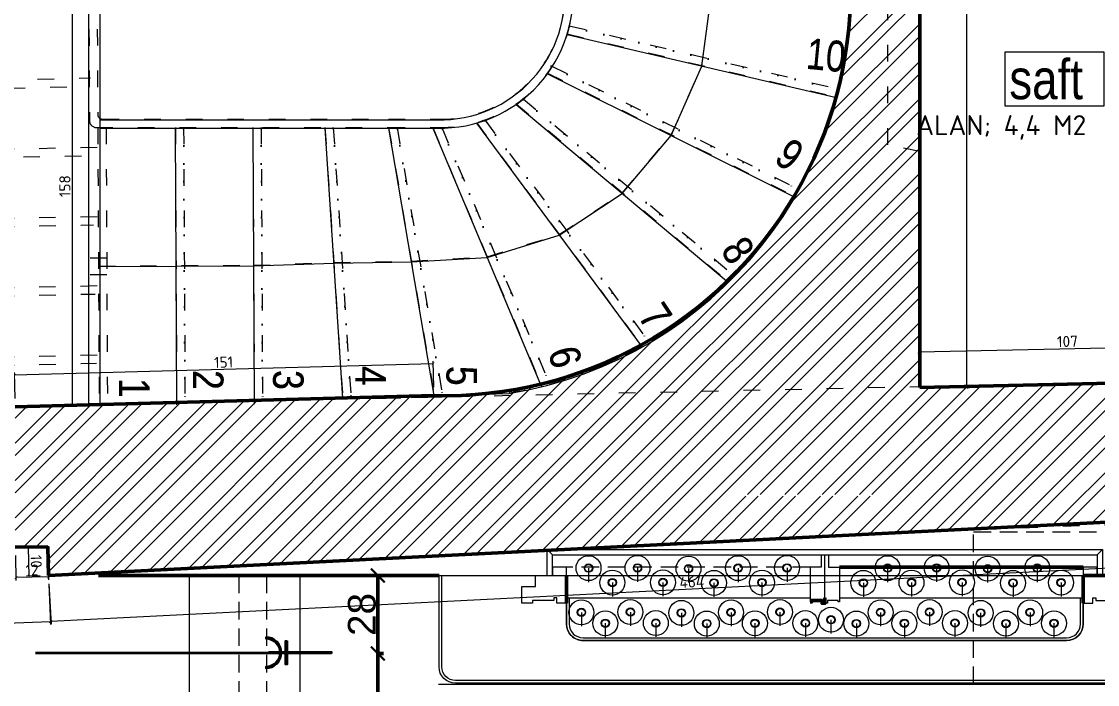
# Model space of a CAD drawing. Header units: inches. Extents: x -10121 to 9010, y 58067 to 62726.
# Drawn here: x 2399.9 to 2788.3, y 61298.6 to 61537.9 of the extents above; entities that cross this region are included whole.
import ezdxf

# ---------------------------------------------------------------- set-up
doc = ezdxf.new("R2010")
doc.units = ezdxf.units.IN
for name, pattern in [('ACAD_ISO03W100', [30, 12, -18]), ('DOT', [6.349999999999998, 0, -6.349999999999998]), ('HIDDEN', [9.524999999999995, 6.349999999999998, -3.174999999999998])]:
    doc.linetypes.add(name, pattern=pattern)
for name, color, linetype, lineweight in [('A-DUVAR 0.50', 40, 'Continuous', 50), ('A-MERDİ 0.18', 24, 'Continuous', 18), ('Auto-Cam', 140, 'Continuous', 9), ('Auto-Metal', 71, 'Continuous', 18), ('Auto-Olcu', 33, 'Continuous', 15), ('Auto-Silik', 251, 'Continuous', 5), ('Auto-Silik_Cizgiler', 47, 'Continuous', 9), ('Auto-SilikCizgiler', 251, 'Continuous', 9), ('Auto-Tefris', 32, 'Continuous', 9), ('ELK', 1, 'Continuous', 35), ('IZLER', 62, 'DOT', 25), ('TEXT', 142, 'Continuous', 20), ('yazi mekan 020', 9, 'Continuous', 20)]:
    doc.layers.add(name, color=color, linetype=linetype, lineweight=lineweight)
doc.layers.add('ELEKTRİK', color=10, linetype='Continuous')
doc.styles.add('1-20', font='isocpeur.ttf', dxfattribs={"height": 4})
doc.styles.get("Standard").update_dxf_attribs({"font": 'arial.ttf'})
doc.styles.add('STYLE1', font='technic_.ttf')
doc.styles.add('swis721cnbt10', font='isocpeur.ttf', dxfattribs={"height": 10})
doc.styles.add('swis721cnbt20', font='swissck.ttf', dxfattribs={"height": 20})
doc.dimstyles.new('ölçü 1_20', dxfattribs={"dimtxt": 4, "dimasz": 1, "dimexe": 1, "dimexo": 3, "dimtad": 1, "dimdec": 0, "dimtxsty": '1-20', "dimblk": 'ARCHTICK', "dimcen": 1.5, "dimclrd": 256, "dimclre": 256, "dimclrt": 256, "dimadec": 0, "dimazin": 0, "dimtfac": 1, "dimtdec": 0, "dimtmove": 0, "dimatfit": 3, "dimldrblk": 'ARCHTICK', "dimfxl": 1, "dimlwd": -1, "dimlwe": -1, "dimarcsym": 0})
doc.dimstyles.new('ölçü 1_50', dxfattribs={"dimtxt": 10, "dimasz": 5, "dimexe": 2, "dimexo": 5, "dimtad": 1, "dimdec": 0, "dimtxsty": 'Standard', "dimblk": 'ARCHTICK', "dimcen": 2.5, "dimclrd": 256, "dimclre": 256, "dimclrt": 256, "dimadec": 0, "dimazin": 0, "dimtfac": 1, "dimtdec": 0, "dimtmove": 0, "dimatfit": 3, "dimldrblk": 'ARCHTICK', "dimfxl": 1, "dimlwd": -1, "dimlwe": -1, "dimarcsym": 0})

# ---------------------------------------------------------------- blocks, each defined once
blk = doc.blocks.new('_ARCHTICK')
at = {"color": 0, "linetype": 'ByBlock', "const_width": 0.15}
blk.add_lwpolyline([(-0.5, -0.5), (0.5, 0.5)], dxfattribs=at)
blk = doc.blocks.new('*D381')
at = {"layer": 'Auto-Olcu', "ltscale": 5, "transparency": 16777216}
for p, q in [((2872.776230778634, 61358.30894371043), (2873.510850519987, 61343.73354167273)), ((2873.460513078996, 61344.73227394018), (2410.460513078996, 61321.39645518427)), ((2409.776230778634, 61334.97312495452), (2410.510850519987, 61320.39772291682))]:
    blk.add_line(p, q, dxfattribs=at)
at = {"layer": 'DEFPOINTS', "color": 0, "ltscale": 5, "transparency": 16777216}
for p in [(2872.625218455662, 61361.30514051276), (2409.625218455662, 61337.96932175686), (2410.460513078996, 61321.39645518427)]:
    blk.add_point(p, dxfattribs=at)
at = {"layer": 'Auto-Olcu', "ltscale": 5, "transparency": 16777216}
for p, rotation in [((2873.460513078996, 61344.73227394018), 2.885342304133873), ((2410.460513078996, 61321.39645518427), 182.8853423041339)]:
    blk.add_blockref('_ARCHTICK', p, dxfattribs=dict(at, rotation=rotation))
at = {"layer": 'Auto-Olcu', "ltscale": 5, "transparency": 16777216, "insert": (2641.828377296395, 61335.68603676427), "char_height": 4, "attachment_point": 5, "rotation": 2.8853423041338773, "style": '1-20'}
blk.add_mtext('464', dxfattribs=at)
blk = doc.blocks.new('*D382')
at = {"layer": 'Auto-Olcu', "ltscale": 5, "transparency": 16777216}
for p, q in [((2406.366735754362, 61348.29813092321), (2401.41552363297, 61348.17467180252)), ((2402.674627805216, 61337.7960078715), (2402.415212897497, 61348.19959918485)), ((2406.626150662081, 61337.89453960986), (2401.67493854069, 61337.77108048917))]:
    blk.add_line(p, q, dxfattribs=at)
at = {"layer": 'DEFPOINTS', "color": 0, "ltscale": 5, "transparency": 16777216}
for p in [(2402.415212897497, 61348.19959918485), (2409.365803547943, 61348.3729130702), (2409.625218455662, 61337.96932175686)]:
    blk.add_point(p, dxfattribs=at)
at = {"layer": 'Auto-Olcu', "ltscale": 5, "transparency": 16777216}
for p, rotation in [((2402.415212897497, 61348.19959918485), 91.42838175468965), ((2402.674627805216, 61337.7960078715), 271.4283817546897)]:
    blk.add_blockref('_ARCHTICK', p, dxfattribs=dict(at, rotation=rotation))
at = {"layer": 'Auto-Olcu', "ltscale": 5, "transparency": 16777216, "insert": (2405.169104670749, 61343.0632379068), "char_height": 4, "attachment_point": 5, "rotation": 271.42838175468967, "style": '1-20'}
blk.add_mtext('10', dxfattribs=at)
blk = doc.blocks.new('*D383')
at = {"layer": 'Auto-Olcu', "ltscale": 5, "transparency": 16777216}
for p, q in [((2397.67638227653, 61345.15722493394), (2397.840801467056, 61336.22532540317)), ((2409.421018457049, 61345.3734212276), (2409.585437647575, 61336.44152169683)), ((2409.567032677873, 61337.44135231103), (2397.822396497353, 61337.22515601738))]:
    blk.add_line(p, q, dxfattribs=at)
at = {"layer": 'DEFPOINTS', "color": 0, "ltscale": 5, "transparency": 16777216}
for p in [(2397.621167367422, 61348.15671677655), (2409.365803547942, 61348.3729130702), (2397.822396497353, 61337.22515601738)]:
    blk.add_point(p, dxfattribs=at)
at = {"layer": 'Auto-Olcu', "ltscale": 5, "transparency": 16777216}
for p, rotation in [((2397.822396497353, 61337.22515601738), 181.0545866306918), ((2409.567032677873, 61337.44135231103), 1.054586630691814)]:
    blk.add_blockref('_ARCHTICK', p, dxfattribs=dict(at, rotation=rotation))
at = {"layer": 'Auto-Olcu', "ltscale": 5, "transparency": 16777216, "insert": (2403.646401542144, 61339.95780952647), "char_height": 4, "attachment_point": 5, "rotation": 1.0545866306918332, "style": '1-20'}
blk.add_mtext('12', dxfattribs=at)
blk = doc.blocks.new('*D386')
at = {"layer": 'Auto-Olcu', "ltscale": 5, "transparency": 16777216}
for p, q in [((2409.734617648103, 61334.97131711765), (2410.270392687228, 61320.28879508971)), ((2278.734617648103, 61330.19103958824), (2279.270392687228, 61315.50851756029)), ((2410.233926289747, 61321.28812996943), (2279.233926289747, 61316.50785244002))]:
    blk.add_line(p, q, dxfattribs=at)
at = {"layer": 'DEFPOINTS', "color": 0, "ltscale": 5, "transparency": 16777216}
for p in [(2409.625218455662, 61337.96932175686), (2278.625218455662, 61333.18904422745), (2279.233926289747, 61316.50785244002)]:
    blk.add_point(p, dxfattribs=at)
at = {"layer": 'Auto-Olcu', "ltscale": 5, "transparency": 16777216}
for p, rotation in [((2410.233926289747, 61321.28812996943), 2.089834020549919), ((2279.233926289747, 61316.50785244002), 182.0898340205499)]:
    blk.add_blockref('_ARCHTICK', p, dxfattribs=dict(at, rotation=rotation))
at = {"layer": 'Auto-Olcu', "ltscale": 5, "transparency": 16777216, "insert": (2344.638201996362, 61321.52124526403), "char_height": 4, "attachment_point": 5, "rotation": 2.0898340205499224, "style": '1-20'}
blk.add_mtext('131', dxfattribs=at)
blk = doc.blocks.new('*D434')
at = {"layer": 'Auto-Olcu', "ltscale": 5, "transparency": 16777216}
for p, q in [((2548.678963972011, 61405.90527666239), (2548.423321517169, 61415.38143385775)), ((2397.540264484227, 61401.82794158214), (2397.284622029386, 61411.3040987775)), ((2548.450289144901, 61414.38179755036), (2397.311589657117, 61410.30446247011))]:
    blk.add_line(p, q, dxfattribs=at)
at = {"layer": 'DEFPOINTS', "color": 0, "ltscale": 5, "transparency": 16777216}
for p in [(2397.311589657117, 61410.30446247011), (2548.759866855205, 61402.90636774022), (2397.621167367422, 61398.82903265996)]:
    blk.add_point(p, dxfattribs=at)
at = {"layer": 'Auto-Olcu', "ltscale": 5, "transparency": 16777216}
for p, rotation in [((2548.450289144901, 61414.38179755036), 1.545318597357266), ((2397.311589657117, 61410.30446247011), 181.5453185973573)]:
    blk.add_blockref('_ARCHTICK', p, dxfattribs=dict(at, rotation=rotation))
at = {"layer": 'Auto-Olcu', "ltscale": 5, "transparency": 16777216, "insert": (2472.810149378214, 61414.96717531714), "char_height": 4, "attachment_point": 5, "rotation": 1.5453185973572934, "style": '1-20'}
blk.add_mtext('151', dxfattribs=at)
blk = doc.blocks.new('*D437')
at = {"layer": 'Auto-Olcu', "ltscale": 5, "transparency": 16777216}
for p, q in [((2724.033229950774, 61408.88729192971), (2723.799783293971, 61419.68419980687)), ((2723.821399863369, 61418.6844334722), (2831.184526135007, 61421.00579836456)), ((2831.396356222412, 61411.20865682205), (2831.162909565609, 61422.00556469923))]:
    blk.add_line(p, q, dxfattribs=at)
at = {"layer": 'DEFPOINTS', "color": 0, "ltscale": 5, "transparency": 16777216}
for p in [(2831.184526135007, 61421.00579836456), (2831.461205930606, 61408.20935781806), (2724.098079658968, 61405.88799292572)]:
    blk.add_point(p, dxfattribs=at)
at = {"layer": 'Auto-Olcu', "ltscale": 5, "transparency": 16777216}
for p, rotation in [((2723.821399863369, 61418.6844334722), 181.2386346708947), ((2831.184526135007, 61421.00579836456), 1.238634670894709)]:
    blk.add_blockref('_ARCHTICK', p, dxfattribs=dict(at, rotation=rotation))
at = {"layer": 'Auto-Olcu', "ltscale": 5, "transparency": 16777216, "insert": (2777.446219504518, 61422.46950254688), "char_height": 4, "attachment_point": 5, "rotation": 1.2386346708947085, "style": '1-20'}
blk.add_mtext('107', dxfattribs=at)
blk = doc.blocks.new('*D483')
at = {"layer": 'Auto-Olcu', "ltscale": 5, "transparency": 16777216}
for p, q in [((2727.098079658968, 61706.88799292571), (2742.028211088134, 61706.88799292571)), ((2741.028211088134, 61706.88799292571), (2741.028211088134, 61405.88799292571)), ((2727.098079658968, 61405.88799292571), (2742.028211088134, 61405.88799292571))]:
    blk.add_line(p, q, dxfattribs=at)
at = {"layer": 'DEFPOINTS', "color": 0, "ltscale": 5, "transparency": 16777216}
for p in [(2724.098079658968, 61706.88799292571), (2724.098079658968, 61405.88799292571), (2741.028211088134, 61405.88799292571)]:
    blk.add_point(p, dxfattribs=at)
at = {"layer": 'Auto-Olcu', "ltscale": 5, "transparency": 16777216}
for p, rotation in [((2741.028211088134, 61706.88799292571), 90), ((2741.028211088134, 61405.88799292571), 270)]:
    blk.add_blockref('_ARCHTICK', p, dxfattribs=dict(at, rotation=rotation))
at = {"layer": 'Auto-Olcu', "ltscale": 5, "transparency": 16777216, "insert": (2738.403211088124, 61556.38799292571), "char_height": 4, "attachment_point": 5, "rotation": 90, "style": '1-20'}
blk.add_mtext('301', dxfattribs=at)
blk = doc.blocks.new('*D498')
at = {"layer": 'Auto-Olcu', "ltscale": 5, "transparency": 16777216}
for p, q in [((2421.07534411798, 61557.46129804687), (2417.136625878262, 61557.46129804687)), ((2418.136625878262, 61557.46129804687), (2418.136625878262, 61399.54269860554)), ((2421.07534411798, 61399.54269860554), (2417.136625878262, 61399.54269860554))]:
    blk.add_line(p, q, dxfattribs=at)
at = {"layer": 'DEFPOINTS', "color": 0, "ltscale": 5, "transparency": 16777216}
for p in [(2424.07534411798, 61557.46129804687), (2418.136625878262, 61399.54269860554), (2424.07534411798, 61399.54269860554)]:
    blk.add_point(p, dxfattribs=at)
at = {"layer": 'Auto-Olcu', "ltscale": 5, "transparency": 16777216}
for p, rotation in [((2418.136625878262, 61557.46129804687), 90), ((2418.136625878262, 61399.54269860554), 270)]:
    blk.add_blockref('_ARCHTICK', p, dxfattribs=dict(at, rotation=rotation))
at = {"layer": 'Auto-Olcu', "ltscale": 5, "transparency": 16777216, "insert": (2415.511625878252, 61478.5019983262), "char_height": 4, "attachment_point": 5, "rotation": 90, "style": '1-20'}
blk.add_mtext('158', dxfattribs=at)
blk = doc.blocks.new('ghjhj')
at = {"layer": 'Auto-Cam', "color": 64}
blk.add_line((-47573.02341362136, 63099.62615186025, 4.448549044081282e-09), (-47573.02341362136, 63094.62615186025, 4.448549044081282e-09), dxfattribs=at)
for radius in [4.5, 1.5, 1.3]:
    blk.add_circle((-47573.02341362136, 63099.62615186025, 4.448549044081282e-09), radius, dxfattribs=at)
blk = doc.blocks.new('A$C50025146')
at = {"layer": 'ELEKTRİK'}
for points in [[(16.0258407970905, 9.846670621633166), (16.5885051934838, 9.846670621633166), (16.5885051934838, 1.406704675742731), (16.0258407970905, 1.406704675742731)], [(6.940050297998823e-05, 5.345355450490388), (6.940050297998823e-05, 5.908019846885509), (22.50664525620232, 5.908019846885509), (22.50664525620232, 5.345355450490388)]]:
    blk.add_hatch(color=256, dxfattribs=at).paths.add_polyline_path(points)
h = blk.add_hatch(color=256, dxfattribs=at)
edge = h.paths.add_edge_path()
edge.add_line((23.70435837441619, 11.25333161261187), (23.70435837441619, 10.69066721622039))
edge.add_ellipse((23.70435837441619, 5.626687648689767), major_axis=(3.580774291992597, -3.580774291992606), ratio=0.9999999999999413, start_angle=134.9999999999983, end_angle=314.9999999999983)
edge.add_line((23.70435837441619, 0.5627080811555061), (23.70435837441619, 4.368476402305532e-05))
edge.add_ellipse((23.70435837441619, 5.626687648689767), major_axis=(3.978638102213783, 3.978638102213774), ratio=0.9999999999999128, start_angle=45.0000000000025, end_angle=225.0000000000025, ccw=False)
for points, elevation in [([(16.0258407970905, 1.406704675742731), (16.0258407970905, 9.846670621633166), (16.5885051934838, 9.846670621633166), (16.5885051934838, 1.406704675742731)], 4.791194770819646e-08), ([(6.940050297998823e-05, 5.908019846885509), (22.50664525620232, 5.908019846885509), (22.50664525620232, 5.345355450490388), (6.940050297998823e-05, 5.345355450490388)], 4.794507297291503e-08)]:
    blk.add_lwpolyline(points, close=True, dxfattribs=dict(at, elevation=elevation))
at = {"layer": 'ELEKTRİK', "elevation": 4.798666618537076e-08}
blk.add_lwpolyline([(23.70435837441437, 4.368476402305532e-05), (23.70435837441619, 0.5627080811555061, -0.9999999999999944), (23.70435837441619, 10.69066721622039), (23.70435837441619, 11.25333161261187, 0.9999999999999944)], format="xyb", close=True, dxfattribs=at)
blk = doc.blocks.new('*D791')
at = {"layer": 'A-DUVAR 0.50', "transparency": 16777216}
for p, q in [((2528.30209879412, 61337.96497483359), (2530.48209879412, 61337.96497483359)), ((2528.48209879412, 61337.96497483359), (2528.48209879412, 61309.83630563875)), ((2528.30209879412, 61309.83630563875), (2530.48209879412, 61309.83630563875))]:
    blk.add_line(p, q, dxfattribs=at)
at = {"layer": 'DEFPOINTS', "color": 0, "transparency": 16777216}
for p in [(2489.094672851712, 61337.96497483359), (2511.793848884761, 61309.83630563875), (2528.48209879412, 61309.83630563875)]:
    blk.add_point(p, dxfattribs=at)
at = {"layer": 'A-DUVAR 0.50', "transparency": 16777216, "xscale": 5, "yscale": 5, "zscale": 5}
for p, rotation in [((2528.48209879412, 61337.96497483359), 90), ((2528.48209879412, 61309.83630563875), 270)]:
    blk.add_blockref('_ARCHTICK', p, dxfattribs=dict(at, rotation=rotation))
at = {"layer": 'A-DUVAR 0.50', "transparency": 16777216, "insert": (2522.751368916893, 61323.90064023617), "char_height": 10, "attachment_point": 5, "rotation": 90}
blk.add_mtext('28', dxfattribs=at)
blk = doc.blocks.new('*D792')
at = {"layer": 'A-DUVAR 0.50', "transparency": 16777216}
for p, q in [((2528.30209879412, 61309.83630563875), (2530.48209879412, 61309.83630563875)), ((2528.48209879412, 61309.83630563875), (2528.48209879412, 61259.85426007847)), ((2528.30209879412, 61259.85426007847), (2530.48209879412, 61259.85426007847))]:
    blk.add_line(p, q, dxfattribs=at)
at = {"layer": 'DEFPOINTS', "color": 0, "transparency": 16777216}
for p in [(2511.793848884761, 61309.83630563875), (2511.793848884758, 61259.85426007847), (2528.48209879412, 61259.85426007847)]:
    blk.add_point(p, dxfattribs=at)
at = {"layer": 'A-DUVAR 0.50', "transparency": 16777216, "xscale": 5, "yscale": 5, "zscale": 5}
for p, rotation in [((2528.48209879412, 61309.83630563875), 90), ((2528.48209879412, 61259.85426007847), 270)]:
    blk.add_blockref('_ARCHTICK', p, dxfattribs=dict(at, rotation=rotation))
at = {"layer": 'A-DUVAR 0.50', "transparency": 16777216, "insert": (2522.751368916893, 61284.84528285862), "char_height": 10, "attachment_point": 5, "rotation": 90}
blk.add_mtext('50', dxfattribs=at)

msp = doc.modelspace()

# ---------------------------------------------------------------- linework, layer by layer
at = {"layer": 'A-DUVAR 0.50'}
for p, q in [((2724.098079658997, 61706.88799292572), (2724.098079658997, 61405.88799292572)), ((2724.098079658997, 61405.88799292572), (2831.461205930609, 61408.20935781807)), ((2397.62116736743, 61398.82903265996), (2548.759866855093, 61402.90636774022)), ((2872.625218455676, 61361.30514051276), (2409.625218455676, 61337.96932175684)), ((2409.365803547927, 61348.3729130702), (2397.62116736743, 61348.15671677653)), ((2409.625218455676, 61337.96932175684), (2409.365803547927, 61348.3729130702)), ((2695.153603213104, 61340.95047010294), (2783.156181007384, 61340.95047010294)), ((2550.580039744113, 61337.96497483359), (2427.609305959311, 61337.96497483359)), ((2596.580039744113, 61337.95047010294), (2596.580039744113, 61327.95047010294)), ((2783.156181007373, 61337.95047010295), (2981.884373700752, 61337.95047010295)), ((2783.156181007384, 61327.95047010294), (2783.156181007384, 61337.95047010294))]:
    msp.add_line(p, q, dxfattribs=at)
msp.add_lwpolyline([(2684.582617538392, 61328.45047010294), (2685.082617538392, 61328.45047010294), (2685.082617538392, 61328.95047010294), (2688.868110375734, 61328.95047010294), (2688.868110375734, 61327.95047010294), (2689.868110375734, 61327.95047010294), (2689.868110375734, 61329.95047010294)], dxfattribs=at)
msp.add_arc((2552.579490949476, 61549.43075373238), 146.5741628616731, 268.5067414830594, 91.82289949304487, dxfattribs=at)
at = {"layer": 'A-MERDİ 0.18'}
for p, q in [((2424.075344117995, 61595.02544796205), (2424.075344117995, 61399.54269860554)), ((2428.075344117995, 61595.02544796205), (2428.075344117995, 61399.54269860554)), ((2428.075344117995, 61502.48293231835), (2550.038588138592, 61502.48293231835)), ((2428.075344117995, 61499.48293231835), (2550.001361173279, 61499.48293231835))]:
    msp.add_line(p, q, dxfattribs=at)
for points in [[(2548.759866855093, 61402.90636774022), (2575.827180278528, 61403.67283910372, 0.903819834218956), (2558.20739162156, 61695.47290866688), (2547.917672453841, 61695.46461115406)], [(2550.001361173279, 61499.48293231835, 0.4561544680481451), (2598.629116647444, 61552.81448038327, 0.4320458230625775)], [(2550.038588138592, 61502.48293231835, 0.4563975290358993), (2595.649495107078, 61552.46540234602, 0.4563975290358993)]]:
    msp.add_lwpolyline(points, format="xyb", dxfattribs=at)
for points in [[(2427.614421166541, 61449.48293231835), (2483.613723387592, 61449.76248688487), (2512.575910384778, 61450.72779007868), (2540.562690203777, 61451.19465002928), (2567.950811204442, 61452.785044975), (2593.966457362621, 61460.826792655), (2616.748728869094, 61475.88301216597), (2634.409133175712, 61496.79524706541), (2645.478651527243, 61521.87079949942), (2649.036808024372, 61549.06215846623), (2643.575605971371, 61572.09769549109)], [(2596.857177878708, 61533.25516495864), (2694.100125175781, 61510.48643404017)], [(2589.760238236395, 61519.07423509478), (2679.058028115029, 61474.516259036)], [(2578.413353281107, 61507.99662136705), (2655.084104457044, 61443.76940296491)], [(2564.066098149462, 61501.24224543162), (2623.866816575795, 61420.41133987838)], [(2455.365164658659, 61499.48293231835), (2455.863677678772, 61399.62270960161)], [(2483.365513552479, 61499.48293231835), (2483.863328789277, 61399.76248688488)], [(2509.365513552497, 61499.48293231835), (2515.786307217099, 61401.97264783901)], [(2532.365513552497, 61499.48293231835), (2548.759866855093, 61402.90636774022)], [(2548.296851787192, 61499.48293231835), (2587.604770621707, 61406.08715763161)]]:
    msp.add_lwpolyline(points, dxfattribs=at)
at = {"layer": 'Auto-Metal', "ltscale": 5}
for points in [[(2829.156181007384, 61337.95536958316), (2829.156181007384, 61305.06722111424, -0.4142135623730951), (2823.156181007384, 61299.06722111424), (2556.580039744113, 61299.06722111424, -0.4142135623730951), (2550.580039744113, 61305.06722111424), (2550.580039744113, 61337.95047010294)], [(2828.156181007384, 61337.95536958316), (2828.156181007384, 61305.06722111424, -0.4142135623730951), (2823.156181007384, 61300.06722111424), (2556.580039744113, 61300.06722111424, -0.4142135623730951), (2551.580039744113, 61305.06722111424), (2551.580039744113, 61337.95047010294)], [(2596.580039744113, 61329.95047010294), (2596.580039744113, 61320.50884560859, 0.4142135623734501), (2602.580039744113, 61314.50884560859), (2777.156181007384, 61314.50884560859, 0.4142135623713191), (2783.156181007384, 61320.50884560859), (2783.156181007384, 61329.95047010294)], [(2597.580039744113, 61329.95047010294), (2597.580039744113, 61320.50884560859, 0.414213562373095), (2602.580039744113, 61315.50884560859), (2777.156181007384, 61315.50884560859, 0.4142135623718163), (2782.156181007384, 61320.50884560859), (2782.156181007384, 61329.95047010294)]]:
    msp.add_lwpolyline(points, format="xyb", dxfattribs=at)
at = {"layer": 'Auto-Silik', "linetype": 'HIDDEN'}
for p, q in [((2684.582617538392, 61340.95047010294), (2596.580039744098, 61340.95047010294)), ((2478.355914317704, 61337.95047010294), (2478.355914317704, 61158.7525681352)), ((2488.355914317704, 61337.95047010294), (2488.355914317704, 61158.7525681352))]:
    msp.add_line(p, q, dxfattribs=at)
msp.add_lwpolyline([(2743.519542965463, 61353.7525681352), (2883.519542965463, 61353.7525681352), (2883.519542965463, 61298.7525681352), (2743.519542965463, 61298.7525681352)], close=True, dxfattribs=at)
at = {"layer": 'Auto-Silik_Cizgiler'}
for p, q in [((2698.317017564509, 61533.79238569939), (2724.098079659004, 61559.57344779389)), ((2696.805751181342, 61523.3008651346), (2724.098079659003, 61550.59319361227)), ((2695.672975290107, 61517.67795924338), (2724.098079659002, 61546.10306361227)), ((2692.387893424919, 61505.41262319658), (2724.098079659005, 61537.12280943066)), ((2690.052960887055, 61498.58756065873), (2724.098079659004, 61532.63267943068)), ((2683.015906791541, 61482.57025238159), (2724.098079659003, 61523.65242524905)), ((2677.189875754761, 61472.25409134482), (2724.098079659006, 61519.16229524907)), ((2559.436025217201, 61345.51998662565), (2724.098079659003, 61510.18204106746)), ((2564.164475426886, 61345.75830683535), (2724.098079659002, 61505.69191106746)), ((2573.621369719076, 61346.23494694593), (2724.098079659001, 61496.71165688585)), ((2578.349819928761, 61346.47326715563), (2724.098079659004, 61492.22152688587)), ((2587.806714220953, 61346.94990726619), (2724.098079659003, 61483.24127270424)), ((2592.535164430637, 61347.18822747589), (2724.098079659002, 61478.75114270426)), ((2601.992058722829, 61347.66486758647), (2724.098079659001, 61469.77088852264)), ((2606.720508932513, 61347.90318779617), (2724.098079659004, 61465.28075852265)), ((2616.177403224703, 61348.37982790674), (2724.098079659003, 61456.30050434104)), ((2620.905853434389, 61348.61814811644), (2724.098079659002, 61451.81037434105)), ((2630.362747726577, 61349.094788227), (2724.098079659003, 61442.83012015943)), ((2635.091197936261, 61349.3331084367), (2724.098079659002, 61438.33999015945)), ((2661.981459866708, 61367.24311618553), (2724.098079659001, 61429.35973597783)), ((2549.979130925012, 61345.04334651507), (2629.756153337034, 61424.8203689271)), ((2666.471589866695, 61367.24311618553), (2724.098079659004, 61424.86960597784)), ((2545.250680715328, 61344.80502630537), (2619.439992300268, 61418.99433789032)), ((2675.451844048312, 61367.24311618554), (2724.098079659003, 61415.88935179624)), ((2786.401537247208, 61356.95935175), (2846.460143070315, 61417.0179575731)), ((2535.793786423134, 61344.32838619481), (2603.422684023136, 61411.95728379481)), ((2679.941974048299, 61367.24311618554), (2724.098079659002, 61411.39922179624)), ((2531.065336213453, 61344.09006598512), (2596.597621485285, 61409.62235125695)), ((2720.203264947513, 61353.62287035833), (2773.537344594573, 61406.95695000539)), ((2729.660159239704, 61354.09951046891), (2782.716057432134, 61407.15540866135)), ((2734.388609449389, 61354.33783067861), (2787.305416824387, 61407.25463805361)), ((2743.845503741581, 61354.81447078919), (2796.484129661952, 61407.45309670956)), ((2748.573953951265, 61355.05279099889), (2801.073489054203, 61407.55232610182)), ((2758.030848243459, 61355.52943110945), (2810.252201891767, 61407.75078475777)), ((2762.759298453141, 61355.76775131915), (2814.84156128402, 61407.85001415003)), ((2772.216192745334, 61356.24439142973), (2824.020274121578, 61408.04847280597)), ((2776.944642955017, 61356.48271163943), (2828.609633513833, 61408.14770219824)), ((2502.694647209699, 61342.66014534458), (2563.282379016037, 61403.24787715091)), ((2507.423097419384, 61342.89846555427), (2568.217858982473, 61403.69322711736)), ((2516.879991711575, 61343.37510566483), (2578.709379547257, 61405.20449350052)), ((2521.608441921258, 61343.61342587453), (2584.332285438479, 61406.33726939176)), ((2688.922228229917, 61367.24311618553), (2727.643768512875, 61405.9646564685)), ((2693.412358229904, 61367.24311618553), (2732.23312790513, 61406.06388586076)), ((2701.289470235954, 61352.66958982837), (2755.179912972506, 61406.56003256493)), ((2702.392612411521, 61367.24311618554), (2741.411840742689, 61406.2623445167)), ((2706.017920445639, 61352.90791003808), (2759.769272364756, 61406.65926195719)), ((2706.882742411508, 61367.24311618554), (2746.001200134945, 61406.36157390897)), ((2715.47481473783, 61353.38455014864), (2768.94798520232, 61406.85772061313)), ((2397.62116736743, 61354.32999313675), (2443.353960539123, 61400.06278630844)), ((2397.621167367432, 61358.82012313673), (2438.739339891046, 61399.93829566035)), ((2397.621167367432, 61367.80037731835), (2429.510104574567, 61399.68931452549)), ((2397.62116736743, 61372.29050731834), (2424.895483926489, 61399.56482387739)), ((2397.62116736743, 61381.27076149995), (2415.666248610007, 61399.31584274252)), ((2397.621167367432, 61385.76089149994), (2411.051627961932, 61399.19135209444)), ((2400.6443414825, 61348.37291307019), (2452.583195855603, 61400.31176744329)), ((2405.134471482485, 61348.37291307019), (2457.197816503683, 61400.43625809139)), ((2409.481337682222, 61343.73952508831), (2466.427051820164, 61400.68523922626)), ((2409.59057579346, 61339.35863319957), (2471.041672468239, 61400.80972987435)), ((2417.582580198449, 61338.37038342295), (2480.270907784718, 61401.05871100922)), ((2422.311030408129, 61338.60870363264), (2484.885528432796, 61401.1832016573)), ((2431.767924700323, 61339.08534374321), (2494.114763749279, 61401.43218279216)), ((2436.496374910009, 61339.32366395291), (2498.729384397353, 61401.55667344025)), ((2445.953269202199, 61339.80030406348), (2507.958619713832, 61401.80565457512)), ((2450.681719411883, 61340.03862427318), (2512.573240361913, 61401.93014522321)), ((2460.138613704076, 61340.51526438375), (2521.802475678393, 61402.17912635806)), ((2464.86706391376, 61340.75358459344), (2526.41709632647, 61402.30361700615)), ((2474.323958205951, 61341.23022470402), (2535.64633164295, 61402.55259814102)), ((2479.052408415636, 61341.46854491372), (2540.260952291031, 61402.67708878912)), ((2488.509302707825, 61341.9451850243), (2549.454034979174, 61402.88991729564)), ((2493.237752917508, 61342.183505234), (2553.9169406148, 61402.86269293129)), ((2397.621167367433, 61394.74114568156), (2401.822392645453, 61398.94237095958)), ((2644.548092228455, 61349.80974854728), (2661.312970300558, 61366.57462661939)), ((2649.276542438137, 61350.04806875698), (2665.803100300545, 61366.57462661939)), ((2658.733436730331, 61350.52470886756), (2674.783354482162, 61366.5746266194)), ((2663.461886940015, 61350.76302907726), (2679.27348448215, 61366.5746266194)), ((2672.918781232206, 61351.23966918782), (2688.253738663767, 61366.57462661938)), ((2677.647231441891, 61351.47798939752), (2692.743868663754, 61366.57462661938)), ((2687.104125734081, 61351.9546295081), (2701.724122845371, 61366.57462661939)), ((2691.832575943765, 61352.1929497178), (2706.214252845359, 61366.57462661939))]:
    msp.add_line(p, q, dxfattribs=at)
at = {"layer": 'Auto-SilikCizgiler', "color": 1, "linetype": 'ACAD_ISO03W100', "ltscale": 0.5, "true_color": 0xe60000}
for p, q in [((2712.620119099865, 61493.47464174083), (2712.620119099865, 61589.61749888369)), ((2724.120119099865, 61592.08178459797), (2724.120119099865, 61492.1532131694)), ((2724.120119099865, 61491.01035602654), (2712.620119099865, 61493.47464174083)), ((2724.120119099865, 61406.08178459797), (2724.120119099865, 61491.01035602654)), ((2831.479740391431, 61408.40307370698), (2486.880433475391, 61400.95227788176)), ((2397.645117091375, 61348.27389833899), (2409.647257896551, 61348.57317328705))]:
    msp.add_line(p, q, dxfattribs=at)
for points in [[(2548.781906295942, 61403.10015941247), (2575.849219719381, 61403.86663077599, 0.9038198342189562), (2558.229431062409, 61695.66670033913), (2547.939711894705, 61695.65840282631)], [(2423.909934026775, 61595.2042634968), (2424.374399856209, 61502.16424387602, 0.4127521746273288), (2426.874368705361, 61499.6767239906), (2532.387552993339, 61499.6767239906)], [(2426.909896645764, 61595.21923963429), (2427.362937944632, 61504.46773830811, 0.4127521746273287), (2429.162915516015, 61502.6767239906), (2532.387552993339, 61502.6767239906)], [(2532.387552993339, 61499.6767239906), (2550.023400614122, 61499.6767239906, 0.456154468048145), (2598.651156088312, 61553.00827205551, 0.4320458230625774)], [(2532.387552993339, 61502.6767239906), (2550.06062757946, 61502.6767239906, 0.4563975290358993), (2595.671534547928, 61552.65919401826, 0.4563975290358993)]]:
    msp.add_lwpolyline(points, format="xyb", dxfattribs=at)
for points in [[(2427.636460607395, 61449.6767239906), (2483.635762828442, 61449.95627855712), (2512.597949825646, 61450.92158175093), (2540.584729644641, 61451.38844170154), (2567.972850645307, 61452.97883664723), (2593.988496803486, 61461.02058432725), (2616.77076830994, 61476.07680383823), (2634.431172616572, 61496.98903873765), (2645.500690968092, 61522.06459117166), (2649.058847465214, 61549.25595013848), (2643.597645412225, 61572.29148716335)], [(2597.56314818934, 61536.36995621414), (2694.806095486401, 61513.60122529568)], [(2596.879217319565, 61533.44895663089), (2694.122164616627, 61510.68022571242)], [(2591.121731534015, 61521.95240069137), (2680.419521412648, 61477.39442463258)], [(2285.6641726177, 61514.53674369734), (2424.716255208561, 61517.56038239053)], [(2589.782277677263, 61519.26802676704), (2679.080067555897, 61474.71005070825)], [(2230.20304415769, 61510.33005177918), (2424.781473737992, 61514.56109138374)], [(2578.43539272196, 61508.1904130393), (2655.106143897912, 61443.96319463716)], [(2580.911287737636, 61510.02987904519), (2657.032619525791, 61446.26291019679)], [(2564.088137590323, 61501.43603710386), (2623.888856016649, 61420.60513155064)], [(2567.111941250387, 61502.39296769774), (2626.300583596774, 61422.38938772039)], [(2427.386855205692, 61499.6767239906), (2427.886066009098, 61399.6767239906)], [(2430.386817824674, 61499.6917001281), (2430.88602862808, 61399.6917001281)], [(2455.387204099516, 61499.6767239906), (2455.885717119618, 61399.81650127386)], [(2458.387241480999, 61499.6767239906), (2458.885679738607, 61399.83147741135)], [(2483.387552993339, 61499.6767239906), (2483.885368230145, 61399.95627855712)], [(2486.387590374816, 61499.6767239906), (2486.885330849127, 61399.97125469461)], [(2509.387552993339, 61499.6767239906), (2515.808346657959, 61402.16643951126)], [(2512.394049768573, 61499.6767239906), (2518.801863921686, 61402.36355468515)], [(2532.387552993339, 61499.6767239906), (2548.781906295942, 61403.10015941247)], [(2535.430471131473, 61499.6767239906), (2551.7395934868, 61403.60224155815)], [(2548.318891228042, 61499.6767239906), (2587.626810062571, 61406.28094930386)], [(2551.579098430313, 61499.66405771026), (2590.391892115189, 61407.44470238862)], [(2286.207788805961, 61489.54265476703), (2427.422116527825, 61492.61331072108)], [(2205.563026709005, 61484.78835358131), (2427.437094766221, 61489.61292725681)], [(2286.207788805961, 61464.53674509365), (2427.54693518113, 61467.61011518548)], [(2286.273007335385, 61461.53745408686), (2425.868449228434, 61464.57290793721)], [(2424.621456247052, 61452.6767239906), (2433.621484283296, 61452.6767239906)], [(2424.636432571151, 61446.6767239906), (2433.636460607395, 61446.6767239906)], [(2286.207788805961, 61439.53083542027), (2427.671753834442, 61442.60691964988)], [(2286.273007335385, 61436.53154441348), (2426.411936973655, 61439.57881621395)], [(2286.207788805961, 61414.52492574689), (2427.796572487754, 61417.60372411427)], [(2286.273007335385, 61411.5256347401), (2426.955424718875, 61414.58472449068)], [(2551.7395934868, 61402.35463809823), (2397.64320680829, 61399.02282433221)], [(2715.833092263656, 61353.53679635224), (3100.884110452371, 61367.74212759903)], [(2715.833092263656, 61353.53679635224), (2450.936726791439, 61340.08685810855)], [(2409.647257896551, 61348.57317328705), (2410.183208892977, 61338.01762511636)], [(2450.936726791439, 61340.08685810855), (2410.183208892977, 61338.01762511636)]]:
    msp.add_lwpolyline(points, dxfattribs=at)
at = {"layer": 'Auto-Tefris', "ltscale": 2}
for p, q in [((2591.580039744113, 61345.39209459729), (2589.580039744113, 61347.39209459729)), ((2788.156181007384, 61345.39209459729), (2790.156181007384, 61347.39209459729)), ((2460.355914317704, 61337.95047010294), (2460.355914317704, 61158.7525681352)), ((2500.355914317704, 61337.95047010294), (2500.355914317704, 61178.7525681352)), ((2596.580039744113, 61329.95047010294), (2684.582617538392, 61329.95047010294)), ((2695.153603213104, 61329.95047010294), (2783.156181007384, 61329.95047010294)), ((2550.355914317704, 61298.7525681352), (2910.355914317704, 61298.7525681352))]:
    msp.add_line(p, q, dxfattribs=at)
for points in [[(2589.580039744113, 61337.95047010294), (2589.580039744113, 61347.39209459729), (2790.156181007384, 61347.39209459729), (2790.156181007384, 61337.95047010294)], [(2591.580039744113, 61337.95047010294), (2591.580039744113, 61345.39209459729), (2788.156181007384, 61345.39209459729), (2788.156181007384, 61337.95047010294)], [(2688.582617538392, 61345.39209459729), (2688.582617538392, 61340.95047010294), (2684.582617538392, 61340.95047010294), (2684.582617538392, 61328.45047010294), (2685.082617538392, 61328.45047010294), (2685.082617538392, 61328.95047010294), (2688.868110375734, 61328.95047010294), (2688.868110375734, 61327.95047010294), (2689.868110375734, 61327.95047010294), (2689.868110375734, 61345.39209459729)], [(2691.153603213104, 61345.39209459729), (2691.153603213104, 61340.95047010294), (2695.153603213104, 61340.95047010294), (2695.153603213104, 61328.45047010294), (2694.653603213104, 61328.45047010294), (2694.653603213104, 61328.95047010294), (2690.868110375734, 61328.95047010294), (2690.868110375734, 61327.95047010294), (2689.868110375734, 61327.95047010294), (2689.868110375734, 61345.39209459729)], [(2585.429584168473, 61337.95047010294), (2596.580039744098, 61337.95047010294), (2596.580039744098, 61327.95047010294), (2593.084170954615, 61327.95047010294), (2593.084170954615, 61329.95047010294), (2592.084170954615, 61329.95047010294), (2592.084170954615, 61328.95047010294), (2584.304862606477, 61328.95047010294), (2584.304862606477, 61327.95047010294), (2580.429584168473, 61327.95047010294), (2580.429584168473, 61333.95047010294), (2585.429584168473, 61333.95047010294), (2585.429584168473, 61337.95047010294)], [(2794.306636582995, 61337.95047010294), (2783.156181007384, 61337.95047010294), (2783.156181007384, 61327.95047010294), (2786.652049796881, 61327.95047010294), (2786.652049796881, 61329.95047010294), (2787.652049796881, 61329.95047010294), (2787.652049796881, 61328.95047010294), (2795.43135814499, 61328.95047010294), (2795.43135814499, 61327.95047010294), (2799.306636582995, 61327.95047010294), (2799.306636582995, 61333.95047010294), (2794.306636582995, 61333.95047010294), (2794.306636582995, 61337.95047010294)]]:
    msp.add_lwpolyline(points, dxfattribs=at)
for points in [[(2591.580039744098, 61337.95047010294), (2596.580039744098, 61337.95047010294), (2596.580039744098, 61340.95047010294), (2591.580039744098, 61340.95047010294)], [(2783.156181007384, 61337.95047010294), (2788.156181007384, 61337.95047010294), (2788.156181007384, 61340.95047010294), (2783.156181007384, 61340.95047010294)]]:
    msp.add_lwpolyline(points, close=True, dxfattribs=at)
msp.add_lwpolyline([(2550.580039744113, 61337.96497483359), (2829.156181007384, 61337.9552048706), (2829.156181007384, 61305.06722111424, -0.4142135623730951), (2823.156181007384, 61299.06722111424), (2556.580039744113, 61299.06722111424, -0.4142135623730951), (2550.580039744113, 61305.06722111424)], format="xyb", close=True, dxfattribs=at)
msp.add_lwpolyline([(2695.153603213104, 61329.95047010294), (2783.156181007384, 61329.95047010294), (2783.156181007384, 61320.50884560859, -0.4142135623730951), (2777.156181007384, 61314.50884560859), (2602.580039744113, 61314.50884560859, -0.4142135623730951), (2596.580039744113, 61320.50884560859), (2596.580039744113, 61329.95047010294), (2684.582617538392, 61329.95047010294)], format="xyb", dxfattribs=at)
at = {"layer": 'ELK', "color": 1}
msp.add_line((2404.954053266963, 61310.11763783693), (2511.793848884758, 61310.11763783696), dxfattribs=at)
at = {"layer": 'IZLER'}
for points in [[(2597.54110874849, 61536.17616454189), (2694.784056045541, 61513.40743362341)], [(2591.099692093147, 61521.75860901912), (2680.397481971795, 61477.20063296032)], [(2580.889248296775, 61509.83608737292), (2657.010580084909, 61446.06911852455)], [(2567.08990180953, 61502.1991760255), (2626.278544155924, 61422.19559604814)], [(2458.36520204012, 61499.48293231835), (2458.863640297728, 61399.63768573911)], [(2486.365550933959, 61499.48293231835), (2486.863291408281, 61399.77746302236)], [(2512.372010327708, 61499.48293231835), (2518.779824480807, 61402.16976301291)], [(2535.408431690608, 61499.48293231835), (2551.717554045939, 61403.40844988589)], [(2551.55705898946, 61499.47026603801), (2590.36985267431, 61407.25091071637)]]:
    msp.add_lwpolyline(points, dxfattribs=at)
at = {"layer": 'yazi mekan 020'}
msp.add_lwpolyline([(2754.83946169195, 61507.43827142203), (2790.665820893173, 61507.43827142203), (2790.665820893173, 61526.81439811355), (2754.83946169195, 61526.81439811355)], close=True, dxfattribs=at)

# ---------------------------------------------------------------- block references
at = {"layer": 'A-DUVAR 0.50'}
for p in [(50177.57219910908, -1758.995051699516, -4.448549044081282e-09), (50195.2566673451, -1758.893747078248, -4.448549044081282e-09), (50213.66812423613, -1759.182324191803, -4.448549044081282e-09), (50231.56642484134, -1758.995051699516, -4.448549044081282e-09), (50249.25089307737, -1758.893747078248, -4.448549044081282e-09), (50285.56065057361, -1758.995051699516, -4.448549044081282e-09), (50303.24511880964, -1758.893747078248, -4.448549044081282e-09), (50321.65657570067, -1759.182324191803, -4.448549044081282e-09), (50339.55487630588, -1758.995051699516, -4.448549044081282e-09), (50186.1864212671, -1764.212624396008, -4.448549044081282e-09), (50204.42931007877, -1764.135119949053, -4.448549044081282e-09), (50222.83027890263, -1764.308132854138, -4.448549044081282e-09), (50240.18064699937, -1764.212624396008, -4.448549044081282e-09), (50276.8245046349, -1764.308132854138, -4.448549044081282e-09), (50294.17487273164, -1764.212624396008, -4.448549044081282e-09), (50312.41776154331, -1764.135119949053, -4.448549044081282e-09), (50330.81873036717, -1764.308132854138, -4.448549044081282e-09), (50348.16909846391, -1764.212624396008, -4.448549044081282e-09), (50192.70199498718, -1774.843095357486, -4.448549044081282e-09), (50246.69622071945, -1774.843095357486, -4.448549044081282e-09), (50300.69044645172, -1774.843095357486, -4.448549044081282e-09), (50175.01752675116, -1774.944399978755, -4.448549044081282e-09), (50211.11345187821, -1775.131672471041, -4.448549044081282e-09), (50229.01175248343, -1774.944399978755, -4.448549044081282e-09), (50265.10767761048, -1777.631672471041, -4.448549044081282e-09), (50283.0059782157, -1774.944399978755, -4.448549044081282e-09), (50319.10190334275, -1775.131672471041, -4.448549044081282e-09), (50337.00020394797, -1774.944399978755, -4.448549044081282e-09), (50183.63174890918, -1778.891176729951, -4.448549044081282e-09), (50201.87463772085, -1778.813672282995, -4.448549044081282e-09), (50220.27560654471, -1778.98668518808, -4.448549044081282e-09), (50237.62597464145, -1778.891176729951, -4.448549044081282e-09), (50255.86886345312, -1778.813672282995, -4.448549044081282e-09), (50274.26983227698, -1778.98668518808, -4.448549044081282e-09), (50291.62020037372, -1778.891176729951, -4.448549044081282e-09), (50309.86308918539, -1778.813672282995, -4.448549044081282e-09), (50328.26405800925, -1778.98668518808, -4.448549044081282e-09), (50345.61442610599, -1778.891176729951, -4.448549044081282e-09)]:
    msp.add_blockref('ghjhj', p, dxfattribs=at)
at = {"layer": 'ELEKTRİK', "rotation": 180}
msp.add_blockref('A$C50025146', (2511.793918285264, 61315.74432548564, -4.794507297291503e-08), dxfattribs=at)

# ---------------------------------------------------------------- texts
at = {"layer": 'Auto-SilikCizgiler', "color": 1, "linetype": 'ACAD_ISO03W100', "ltscale": 0.5, "true_color": 0xe60000, "style": 'STYLE1'}
for s, rotation, p in [('10', 354.4632013397433, (2682.808418600533, 61521.09388495178)), ('9', 323.4047813953625, (2671.095368770377, 61487.68610386839)), ('8', 303.7381209701678, (2652.014820300737, 61455.33721027754)), ('7', 303.4544607547012, (2622.213305659778, 61431.55250188115)), ('6', 285.0254960993253, (2589.938405369478, 61418.9270515724)), ('2', 270, (2461.752504235777, 61412.16725598865)), ('3', 270, (2490.689793416361, 61412.16725598865)), ('4', 270, (2520.408066380001, 61413.66823397626)), ('5', 270, (2553.269829646571, 61413.66823397626)), ('1', 270, (2435.103095024464, 61409.29367114492))]:
    msp.add_text(s, height=11, rotation=rotation, dxfattribs=at).set_placement(p)
at = {"layer": 'TEXT', "style": 'STYLE1'}
for s, rotation, p in [('10', 354.4632013397434, (2682.786379159676, 61520.90009327952)), ('9', 323.4047813953621, (2671.073329329509, 61487.49231219613)), ('8', 303.7381209701678, (2651.992780859891, 61455.14341860528)), ('7', 303.4544607547029, (2622.191266218921, 61431.3587102089)), ('6', 285.0254960993244, (2589.916365928621, 61418.73325990014)), ('2', 270, (2461.730464794931, 61411.9734643164)), ('3', 270, (2490.667753975511, 61411.9734643164)), ('4', 270, (2520.386026939137, 61413.47444230402)), ('5', 270, (2553.247790205711, 61413.47444230402)), ('1', 270, (2435.081055583596, 61409.09987947268))]:
    msp.add_text(s, height=11, rotation=rotation, dxfattribs=at).set_placement(p)
at = {"layer": 'yazi mekan 020', "style": 'swis721cnbt20'}
msp.add_text('saft', height=14.4000288000576, dxfattribs=at).set_placement((2756.455259512742, 61509.88815813139))
at = {"layer": 'yazi mekan 020', "insert": (2753.520152680325, 61504.13143633655), "char_height": 7.2000144000288, "attachment_point": 2, "style": 'swis721cnbt10'}
msp.add_mtext('ALAN; 4,4 M2', dxfattribs=at)

# ---------------------------------------------------------------- dimensions: what is measured, and where the dimension line sits
at = {"layer": 'A-DUVAR 0.50'}
for base, p1, p2, override, picture, middle in [((2528.48209879412, 61309.83630563875), (2489.094672851712, 61337.96497483359), (2511.793848884761, 61309.83630563875), {"dimfxl": 0.18, "dimfxlon": 1}, '*D791', (2522.751368916893, 61323.90064023617)), ((2528.48209879412, 61259.85426007847), (2511.793848884761, 61309.83630563875), (2511.793848884758, 61259.85426007847), {"dimtmove": 1, "dimfxl": 0.18, "dimfxlon": 1}, '*D792', (2522.751368916893, 61284.84528285862))]:
    dim = msp.add_linear_dim(base=base, p1=p1, p2=p2, angle=90, dimstyle='ölçü 1_50', override=override, dxfattribs=at)
    dim.commit()
    dim.dimension.update_dxf_attribs({"geometry": picture, "text_midpoint": middle})
at = {"layer": 'Auto-Olcu', "ltscale": 5}
for p1, p2, distance, picture, middle in [((2724.098079658968, 61706.88799292571), (2724.098079658968, 61405.88799292571), 16.930131429166067, '*D483', (2738.403211088124, 61556.38799292571)), ((2424.07534411798, 61557.46129804687), (2424.07534411798, 61399.54269860554), -5.938718239718128, '*D498', (2415.511625878252, 61478.5019983262)), ((2724.098079658968, 61405.88799292571), (2831.461205930606, 61408.20935781806), 12.799431329925211, '*D437', (2777.446219504518, 61422.46950254688)), ((2548.759866855205, 61402.90636774022), (2397.621167367422, 61398.82903265997), -11.479604857579455, '*D434', (2472.810149378214, 61414.96717531714)), ((2872.625218455662, 61361.30514051276), (2409.625218455662, 61337.96932175686), 16.593903203900943, '*D381', (2641.828377296395, 61335.68603676427)), ((2409.625218455662, 61337.96932175686), (2409.365803547942, 61348.3729130702), 6.952751116853514, '*D382', (2405.169104670749, 61343.0632379068)), ((2409.365803547942, 61348.3729130702), (2397.621167367422, 61348.15671677655), 10.93341272403878, '*D383', (2403.646401542144, 61339.95780952647)), ((2409.625218455662, 61337.96932175686), (2278.625218455662, 61333.18904422745), 16.692294170552906, '*D386', (2344.638201996362, 61321.52124526403))]:
    dim = msp.add_aligned_dim(p1=p1, p2=p2, distance=distance, dimstyle='ölçü 1_20', dxfattribs=at)
    dim.commit()
    dim.dimension.update_dxf_attribs({"geometry": picture, "text_midpoint": middle})

doc.saveas('drawing.dxf')
